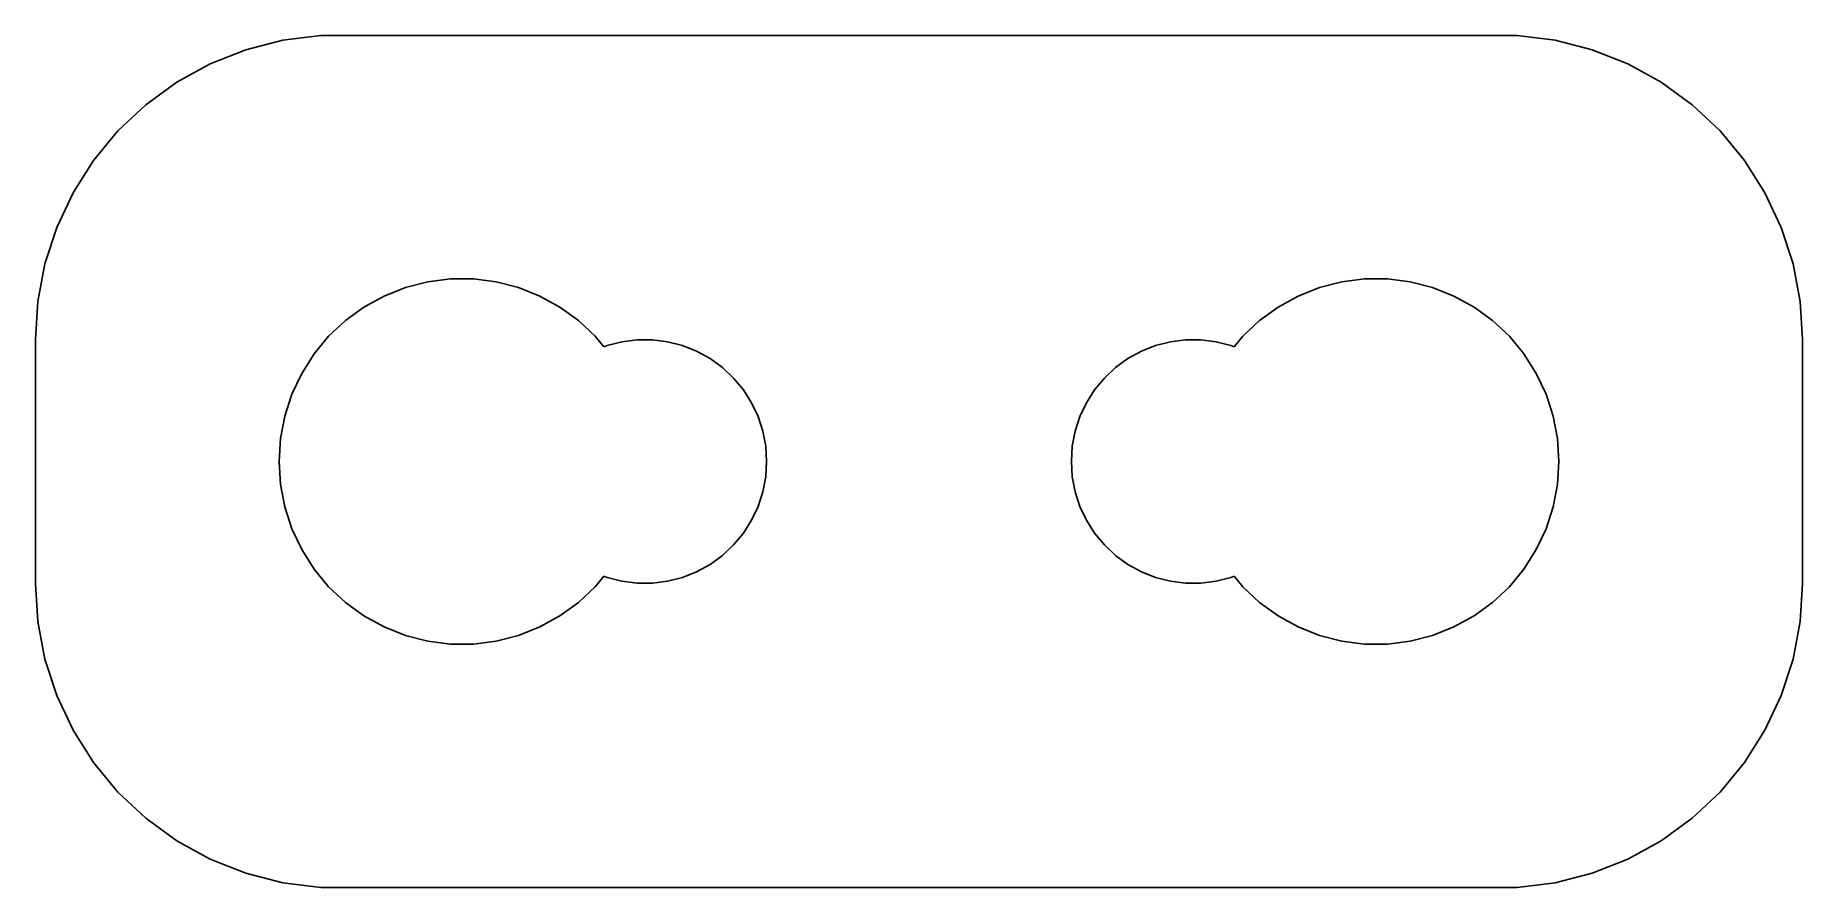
# Model space of a CAD drawing. Header units: metres. Extents: x -14.5 to 14.5, y 17 to 31.
import ezdxf

# ---------------------------------------------------------------- set-up
doc = ezdxf.new("R2010")
doc.units = ezdxf.units.M

msp = doc.modelspace()

# ---------------------------------------------------------------- linework, layer by layer
for p, q in [((-11.0451, 30.7553), (-11.6289, 30.5241)), ((-10.4369, 30.9114), (-11.0451, 30.7553)), ((-9.81395, 30.9901), (-10.4369, 30.9114)), ((9.81395, 30.9901), (-9.81395, 30.9901)), ((10.4369, 30.9114), (9.81395, 30.9901)), ((11.0451, 30.7553), (10.4369, 30.9114)), ((11.6289, 30.5241), (11.0451, 30.7553)), ((-11.6289, 30.5241), (-12.1791, 30.2216)), ((12.1791, 30.2216), (11.6289, 30.5241)), ((-12.1791, 30.2216), (-12.6871, 29.8526)), ((12.6871, 29.8526), (12.1791, 30.2216)), ((-12.6871, 29.8526), (-13.1448, 29.4227)), ((13.1448, 29.4227), (12.6871, 29.8526)), ((-13.1448, 29.4227), (-13.5451, 28.9389)), ((13.5451, 28.9389), (13.1448, 29.4227)), ((-13.5451, 28.9389), (-13.8815, 28.4088)), ((13.8815, 28.4088), (13.5451, 28.9389)), ((-13.8815, 28.4088), (-14.1489, 27.8406)), ((14.1489, 27.8406), (13.8815, 28.4088)), ((-14.1489, 27.8406), (-14.3429, 27.2434)), ((14.3429, 27.2434), (14.1489, 27.8406)), ((-14.3429, 27.2434), (-14.4606, 26.6267)), ((-8.06213, 26.9469), (-7.68837, 26.9941)), ((-7.68837, 26.9941), (-7.31161, 26.9941)), ((-7.31161, 26.9941), (-6.93785, 26.9469)), ((6.93785, 26.9469), (7.31161, 26.9941)), ((7.31161, 26.9941), (7.68837, 26.9941)), ((7.68837, 26.9941), (8.06213, 26.9469)), ((14.4606, 26.6267), (14.3429, 27.2434)), ((-9.10747, 26.533), (-8.77733, 26.7145)), ((-8.77733, 26.7145), (-8.42705, 26.8532)), ((-8.42705, 26.8532), (-8.06213, 26.9469)), ((-6.93785, 26.9469), (-6.57294, 26.8532)), ((-6.57294, 26.8532), (-6.22266, 26.7145)), ((-6.22266, 26.7145), (-5.89252, 26.533)), ((5.89252, 26.533), (6.22266, 26.7145)), ((6.22266, 26.7145), (6.57294, 26.8532)), ((6.57294, 26.8532), (6.93785, 26.9469)), ((8.06213, 26.9469), (8.42705, 26.8532)), ((8.42705, 26.8532), (8.77733, 26.7145)), ((8.77733, 26.7145), (9.10747, 26.533)), ((-14.4606, 26.6267), (-14.5, 26)), ((-9.41226, 26.3115), (-9.10747, 26.533)), ((-5.89252, 26.533), (-5.58772, 26.3115)), ((5.58772, 26.3115), (5.89252, 26.533)), ((9.10747, 26.533), (9.41226, 26.3115)), ((14.5, 26), (14.4606, 26.6267)), ((-9.6869, 26.0536), (-9.41226, 26.3115)), ((-5.58772, 26.3115), (-5.31308, 26.0536)), ((5.31308, 26.0536), (5.58772, 26.3115)), ((9.41226, 26.3115), (9.6869, 26.0536)), ((-14.5, 26), (-14.5, 22)), ((-9.92705, 25.7634), (-9.6869, 26.0536)), ((-5.31308, 26.0536), (-5.17053, 25.8813)), ((-5.17053, 25.8813), (-5.11803, 25.9021)), ((-5.11803, 25.9021), (-4.87476, 25.9646)), ((-4.87476, 25.9646), (-4.62558, 25.996)), ((-4.62558, 25.996), (-4.3744, 25.996)), ((-4.3744, 25.996), (-4.12523, 25.9646)), ((-4.12523, 25.9646), (-3.88196, 25.9021)), ((-3.88196, 25.9021), (-3.64844, 25.8096)), ((3.64844, 25.8096), (3.88196, 25.9021)), ((3.88196, 25.9021), (4.12523, 25.9646)), ((4.12523, 25.9646), (4.3744, 25.996)), ((4.3744, 25.996), (4.62558, 25.996)), ((4.62558, 25.996), (4.87476, 25.9646)), ((4.87476, 25.9646), (5.11803, 25.9021)), ((5.11803, 25.9021), (5.17053, 25.8813)), ((5.17053, 25.8813), (5.31308, 26.0536)), ((9.6869, 26.0536), (9.92705, 25.7634)), ((14.5, 22), (14.5, 26)), ((-10.1289, 25.4453), (-9.92705, 25.7634)), ((-3.64844, 25.8096), (-3.42834, 25.6886)), ((-3.42834, 25.6886), (-3.22514, 25.541)), ((-3.22514, 25.541), (-3.04205, 25.3691)), ((3.04205, 25.3691), (3.22514, 25.541)), ((3.22514, 25.541), (3.42834, 25.6886)), ((3.42834, 25.6886), (3.64844, 25.8096)), ((9.92705, 25.7634), (10.1289, 25.4453)), ((-10.2893, 25.1044), (-10.1289, 25.4453)), ((-3.04205, 25.3691), (-2.88196, 25.1756)), ((2.88196, 25.1756), (3.04205, 25.3691)), ((10.1289, 25.4453), (10.2893, 25.1044)), ((-10.4057, 24.7461), (-10.2893, 25.1044)), ((-2.88196, 25.1756), (-2.74738, 24.9635)), ((-2.74738, 24.9635), (-2.64044, 24.7362)), ((2.64044, 24.7362), (2.74738, 24.9635)), ((2.74738, 24.9635), (2.88196, 25.1756)), ((10.2893, 25.1044), (10.4057, 24.7461)), ((-10.4763, 24.376), (-10.4057, 24.7461)), ((-2.64044, 24.7362), (-2.56282, 24.4974)), ((2.56282, 24.4974), (2.64044, 24.7362)), ((10.4057, 24.7461), (10.4763, 24.376)), ((-10.5, 24), (-10.4763, 24.376)), ((-2.56282, 24.4974), (-2.51576, 24.2507)), ((2.51576, 24.2507), (2.56282, 24.4974)), ((10.4763, 24.376), (10.5, 24)), ((-2.51576, 24.2507), (-2.5, 24)), ((2.5, 24), (2.51576, 24.2507)), ((-10.4763, 23.624), (-10.5, 24)), ((-2.5, 24), (-2.51576, 23.7493)), ((2.51576, 23.7493), (2.5, 24)), ((10.5, 24), (10.4763, 23.624)), ((-10.4057, 23.2539), (-10.4763, 23.624)), ((-2.56282, 23.5026), (-2.64044, 23.2638)), ((-2.51576, 23.7493), (-2.56282, 23.5026)), ((2.56282, 23.5026), (2.51576, 23.7493)), ((2.64044, 23.2638), (2.56282, 23.5026)), ((10.4763, 23.624), (10.4057, 23.2539)), ((-10.2893, 22.8956), (-10.4057, 23.2539)), ((-2.64044, 23.2638), (-2.74738, 23.0365)), ((2.74738, 23.0365), (2.64044, 23.2638)), ((10.4057, 23.2539), (10.2893, 22.8956)), ((-2.74738, 23.0365), (-2.88196, 22.8244)), ((2.88196, 22.8244), (2.74738, 23.0365)), ((-10.1289, 22.5547), (-10.2893, 22.8956)), ((-3.04205, 22.6309), (-3.22514, 22.459)), ((-2.88196, 22.8244), (-3.04205, 22.6309)), ((3.04205, 22.6309), (2.88196, 22.8244)), ((3.22514, 22.459), (3.04205, 22.6309)), ((10.2893, 22.8956), (10.1289, 22.5547)), ((-9.92705, 22.2366), (-10.1289, 22.5547)), ((-3.22514, 22.459), (-3.42834, 22.3114)), ((3.42834, 22.3114), (3.22514, 22.459)), ((10.1289, 22.5547), (9.92705, 22.2366)), ((-9.6869, 21.9464), (-9.92705, 22.2366)), ((-5.17053, 22.1187), (-5.31308, 21.9464)), ((-5.11803, 22.0979), (-5.17053, 22.1187)), ((-4.87476, 22.0354), (-5.11803, 22.0979)), ((-3.88196, 22.0979), (-4.12523, 22.0354)), ((-3.64844, 22.1904), (-3.88196, 22.0979)), ((-3.42834, 22.3114), (-3.64844, 22.1904)), ((3.64844, 22.1904), (3.42834, 22.3114)), ((3.88196, 22.0979), (3.64844, 22.1904)), ((4.12523, 22.0354), (3.88196, 22.0979)), ((5.11803, 22.0979), (4.87476, 22.0354)), ((5.17053, 22.1187), (5.11803, 22.0979)), ((5.31308, 21.9464), (5.17053, 22.1187)), ((9.92705, 22.2366), (9.6869, 21.9464)), ((-14.5, 22), (-14.4606, 21.3733)), ((-9.41226, 21.6885), (-9.6869, 21.9464)), ((-5.31308, 21.9464), (-5.58772, 21.6885)), ((-4.62558, 22.004), (-4.87476, 22.0354)), ((-4.3744, 22.004), (-4.62558, 22.004)), ((-4.12523, 22.0354), (-4.3744, 22.004)), ((4.3744, 22.004), (4.12523, 22.0354)), ((4.62558, 22.004), (4.3744, 22.004)), ((4.87476, 22.0354), (4.62558, 22.004)), ((5.58772, 21.6885), (5.31308, 21.9464)), ((9.6869, 21.9464), (9.41226, 21.6885)), ((14.4606, 21.3733), (14.5, 22)), ((-9.10747, 21.467), (-9.41226, 21.6885)), ((-8.77733, 21.2855), (-9.10747, 21.467)), ((-5.89252, 21.467), (-6.22266, 21.2855)), ((-5.58772, 21.6885), (-5.89252, 21.467)), ((5.89252, 21.467), (5.58772, 21.6885)), ((6.22266, 21.2855), (5.89252, 21.467)), ((9.10747, 21.467), (8.77733, 21.2855)), ((9.41226, 21.6885), (9.10747, 21.467)), ((-14.4606, 21.3733), (-14.3429, 20.7566)), ((-8.42705, 21.1468), (-8.77733, 21.2855)), ((-6.22266, 21.2855), (-6.57294, 21.1468)), ((6.57294, 21.1468), (6.22266, 21.2855)), ((8.77733, 21.2855), (8.42705, 21.1468)), ((14.3429, 20.7566), (14.4606, 21.3733)), ((-8.06213, 21.0531), (-8.42705, 21.1468)), ((-7.68837, 21.0059), (-8.06213, 21.0531)), ((-7.31161, 21.0059), (-7.68837, 21.0059)), ((-6.93785, 21.0531), (-7.31161, 21.0059)), ((-6.57294, 21.1468), (-6.93785, 21.0531)), ((6.93785, 21.0531), (6.57294, 21.1468)), ((7.31161, 21.0059), (6.93785, 21.0531)), ((7.68837, 21.0059), (7.31161, 21.0059)), ((8.06213, 21.0531), (7.68837, 21.0059)), ((8.42705, 21.1468), (8.06213, 21.0531)), ((-14.3429, 20.7566), (-14.1489, 20.1594)), ((14.1489, 20.1594), (14.3429, 20.7566)), ((-14.1489, 20.1594), (-13.8815, 19.5912)), ((13.8815, 19.5912), (14.1489, 20.1594)), ((-13.8815, 19.5912), (-13.5451, 19.0611)), ((13.5451, 19.0611), (13.8815, 19.5912)), ((-13.5451, 19.0611), (-13.1448, 18.5773)), ((13.1448, 18.5773), (13.5451, 19.0611)), ((-13.1448, 18.5773), (-12.6871, 18.1474)), ((12.6871, 18.1474), (13.1448, 18.5773)), ((-12.6871, 18.1474), (-12.1791, 17.7784)), ((12.1791, 17.7784), (12.6871, 18.1474)), ((-12.1791, 17.7784), (-11.6289, 17.4759)), ((11.6289, 17.4759), (12.1791, 17.7784)), ((-11.6289, 17.4759), (-11.0451, 17.2447)), ((11.0451, 17.2447), (11.6289, 17.4759)), ((-11.0451, 17.2447), (-10.4369, 17.0886)), ((10.4369, 17.0886), (11.0451, 17.2447)), ((-10.4369, 17.0886), (-9.81395, 17.0099)), ((-9.81395, 17.0099), (9.81395, 17.0099)), ((9.81395, 17.0099), (10.4369, 17.0886))]:
    msp.add_line(p, q)

doc.saveas('drawing.dxf')
